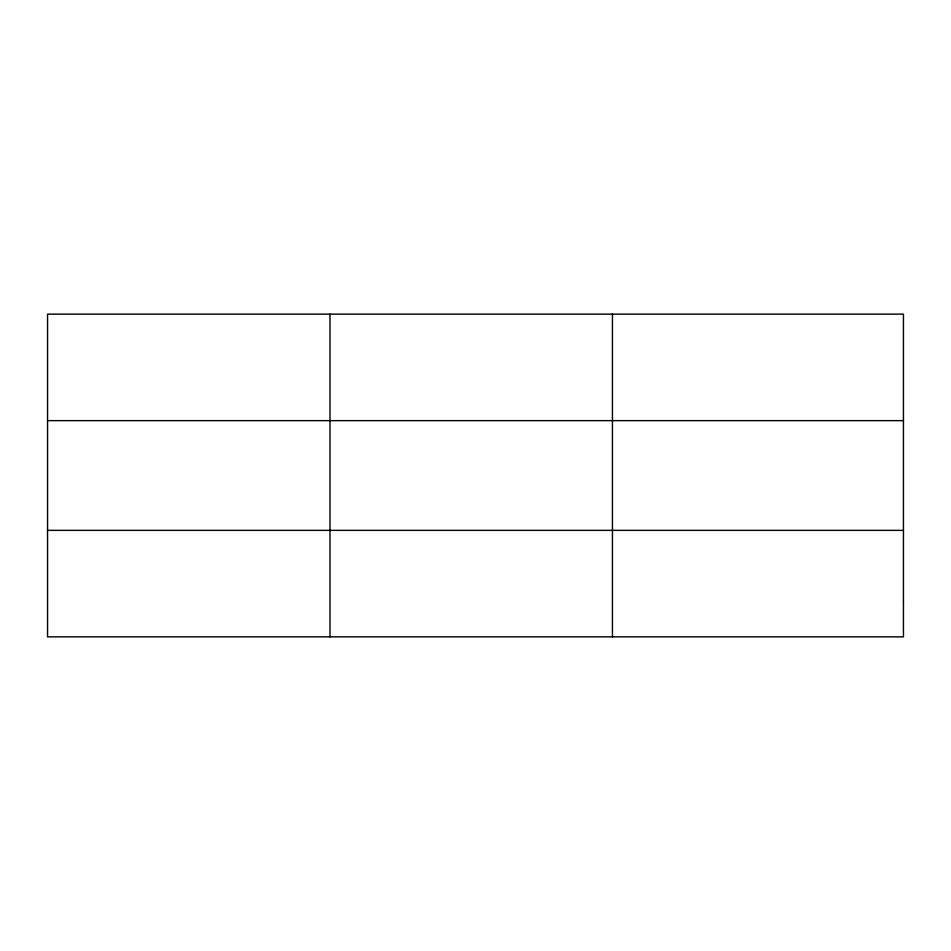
<?xml version="1.0" encoding="UTF-8"?>
<svg xmlns="http://www.w3.org/2000/svg" width="951" height="951" viewBox="0 0 951 951"><rect width="100%" height="100%" fill="white"/><g stroke="black" fill="none" stroke-linecap="round" stroke-linejoin="round"><path stroke-width="1.43" d="M329.997 314.139L329.997 636.861M612.444 314.139L612.444 636.861M47.55 420.639L903.45 420.639M47.55 530.361L903.45 530.361M903.45 601.353L903.45 636.861L47.55 636.861L47.55 314.139L903.45 314.139L903.45 601.353"/></g></svg>
